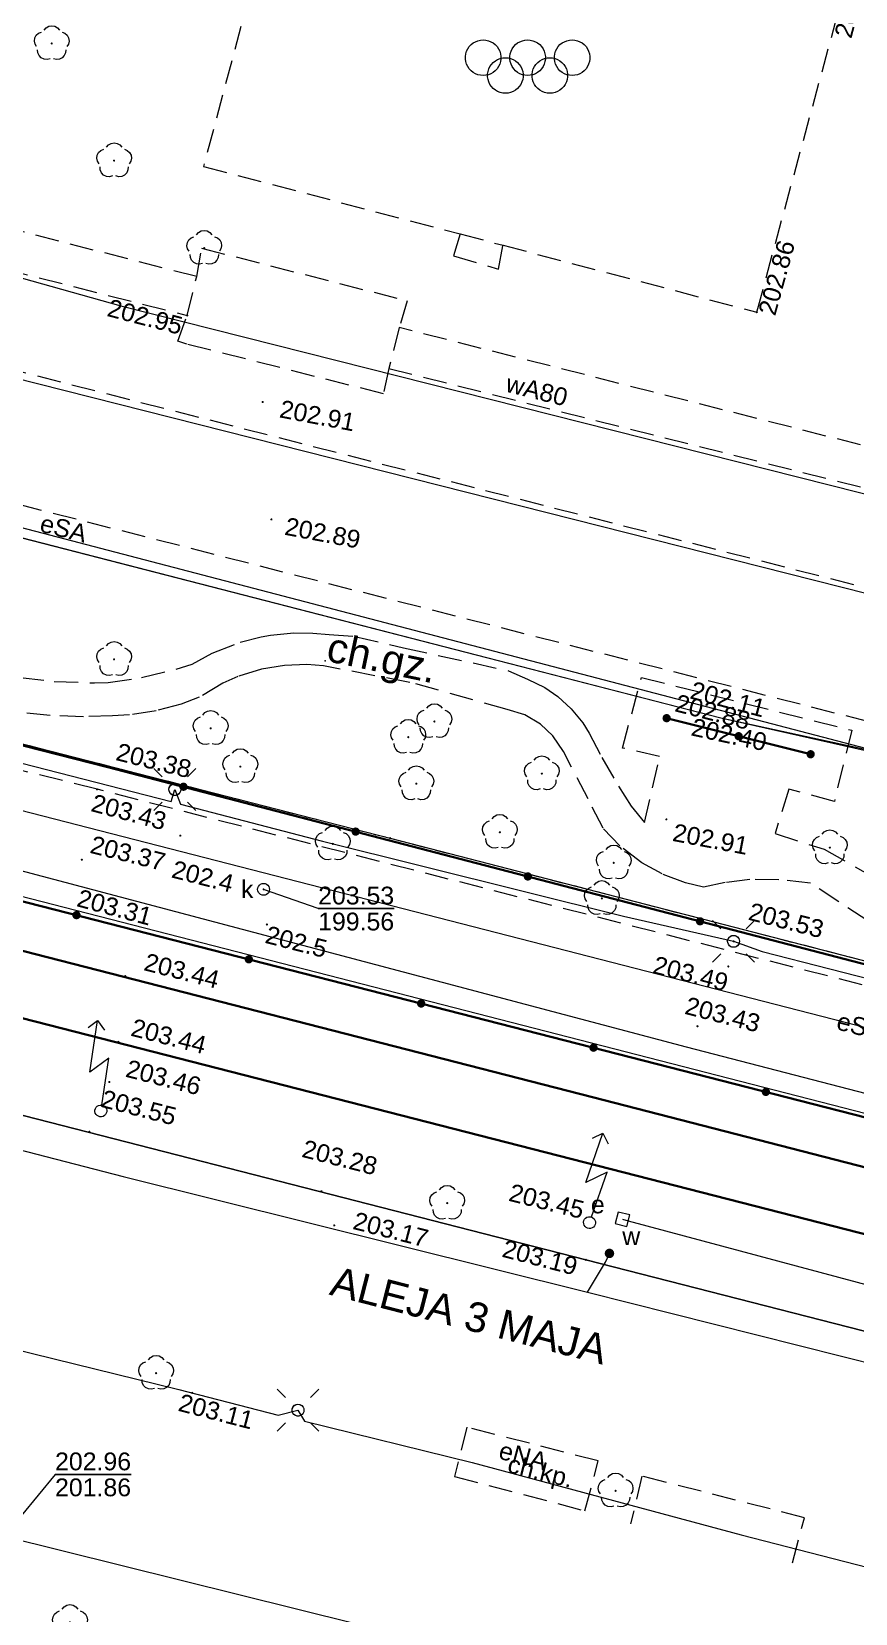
# Model space of a CAD drawing. Extents: x 0 to 7423283, y 0 to 5548300.
# Drawn here: x 7422403.4 to 7422438.2, y 5547690.4 to 5547757.1 of the extents above; entities that cross this region are included whole.
import ezdxf
from ezdxf.enums import TextEntityAlignment as Align

# ---------------------------------------------------------------- set-up
doc = ezdxf.new("R2010")
doc.units = 0
doc.header["$PDSIZE"] = 0.75
for name, pattern in [('PRZER1-1', [2, 1, -1]), ('PRZER2-1', [3, 2, -1]), ('PRZER3-1', [4, 3, -1])]:
    doc.linetypes.add(name, pattern=pattern)
doc.layers.get('0').update_dxf_attribs({"linetype": 'CONTINUOUS', "lineweight": 13})
for name, color, linetype, lineweight, true_color in [('BUBS05', 7, 'PRZER2-1', 18, 0x0a0909), ('EGBD03', 7, 'CONTINUOUS', 18, 0x008000), ('EGBP04', 7, 'CONTINUOUS', 18, 0x008000), ('EGBU01', 7, 'PRZER1-1', 18, 0x008000), ('OBOP02', 7, 'CONTINUOUS', 18, 0x008000), ('SUPE03', 1, 'CONTINUOUS', 18, 0xff0000), ('SUPE03_O', 1, 'CONTINUOUS', 18, 0xff0000), ('SUPE04', 1, 'CONTINUOUS', 18, 0xff0000), ('SUPE04_O', 1, 'CONTINUOUS', 18, 0xff0000), ('SUPK03', 7, 'CONTINUOUS', 18, 0x803300), ('SUPT01', 7, 'CONTINUOUS', 18, 0xff9100), ('SUPW03', 5, 'CONTINUOUS', 18, 0x0000ff), ('SUPW03_O', 5, 'CONTINUOUS', 18, 0x0000ff), ('SUUS15', 7, 'CONTINUOUS', 18, 0xff9100), ('SUUS15_O', 7, 'CONTINUOUS', 18, 0xff9100)]:
    doc.layers.add(name, color=color, linetype=linetype, lineweight=lineweight, true_color=true_color)
for name, color, linetype, lineweight in [('GELULI_O', 7, 'PRZER3-1', 18), ('GSLKOC', 7, 'CONTINUOUS', 18), ('GTGETI_O', 7, 'CONTINUOUS', 18), ('KTCR02', 7, 'PRZER2-1', 18), ('KTCR02_O', 7, 'PRZER2-1', 18), ('KTKR01', 7, 'CONTINUOUS', 25), ('KTOK05_01', 7, 'CONTINUOUS', 35), ('KTTR03', 7, 'CONTINUOUS', 35), ('RTPW02', 7, 'CONTINUOUS', 13), ('RTPW02_O', 7, 'CONTINUOUS', 13), ('SUSM', 7, 'CONTINUOUS', 18)]:
    doc.layers.add(name, color=color, linetype=linetype, lineweight=lineweight)
for name, color, linetype, true_color in [('SUPS01_03', 1, 'CONTINUOUS', 0xff0000), ('SUPS01_03_O', 1, 'CONTINUOUS', 0xff0000), ('SUPS01_05', 7, 'CONTINUOUS', 0x803300), ('SUPS01_05_O', 7, 'CONTINUOUS', 0x803300), ('SUPS01_07_O', 7, 'CONTINUOUS', 0xff9100), ('SUUS25', 7, 'CONTINUOUS', 0x0a0909), ('SUUS25_O', 7, 'CONTINUOUS', 0x0a0909)]:
    doc.layers.add(name, color=color, linetype=linetype, true_color=true_color)
doc.styles.add('GEO-INFO', font='Arial')

# ---------------------------------------------------------------- blocks, each defined once
blk = doc.blocks.new('EPPGN')
blk.add_hatch(color=0).paths.add_polyline_path([(-0.09, 0), (-0.085595, -0.027812), (-0.072812, -0.052901), (-0.052901, -0.072812), (-0.027812, -0.085595), (0, -0.09), (0.027812, -0.085595), (0.052901, -0.072812), (0.072812, -0.052901), (0.085595, -0.027812), (0.09, 0), (0.085595, 0.027812), (0.072812, 0.052901), (0.052901, 0.072812), (0.027812, 0.085595), (0, 0.09), (-0.027812, 0.085595), (-0.052901, 0.072812), (-0.072812, 0.052901), (-0.085595, 0.027812)])
blk = doc.blocks.new('KOLO')
blk.add_hatch(color=0).paths.add_polyline_path([(0, 0.5), (-0.12941, 0.482963), (-0.25, 0.433013), (-0.353553, 0.353553), (-0.433013, 0.25), (-0.482963, 0.12941), (-0.5, 0), (-0.482963, -0.12941), (-0.433013, -0.25), (-0.353553, -0.353553), (-0.25, -0.433013), (-0.12941, -0.482963), (0, -0.5), (0.12941, -0.482963), (0.25, -0.433013), (0.353553, -0.353553), (0.433013, -0.25), (0.482963, -0.12941), (0.5, 0), (0.482963, 0.12941), (0.433013, 0.25), (0.353553, 0.353553), (0.25, 0.433013), (0.12941, 0.482963)])
blk = doc.blocks.new('SPDLP')
blk.add_hatch(color=0).paths.add_polyline_path([(-0.09, 0), (-0.085595, -0.027812), (-0.072812, -0.052901), (-0.052901, -0.072812), (-0.027812, -0.085595), (0, -0.09), (0.027812, -0.085595), (0.052901, -0.072812), (0.072812, -0.052901), (0.085595, -0.027812), (0.09, 0), (0.085595, 0.027812), (0.072812, 0.052901), (0.052901, 0.072812), (0.027812, 0.085595), (0, 0.09), (-0.027812, 0.085595), (-0.052901, 0.072812), (-0.072812, 0.052901), (-0.085595, 0.027812)])
at = {"color": 0}
for points in [[(-0.268652, 1.271938), (-0.048001, 1.40916), (0.20623, 1.462858), (0.463525, 1.426585), (0.693003, 1.304695), (0.867117, 1.11182), (0.964971, 0.871109)], [(-1.292703, 0.137547), (-1.355024, 0.389802), (-1.327532, 0.648184), (-1.213525, 0.881678), (-1.026689, 1.062258), (-0.78945, 1.168249), (-0.530282, 1.186929)], [(1.126667, 0.648554), (1.325358, 0.481106), (1.454989, 0.255912), (1.5, 0), (1.454989, -0.255912), (1.325358, -0.481106), (1.126667, -0.648554)], [(-0.530282, -1.186929), (-0.78945, -1.168249), (-1.026689, -1.062258), (-1.213525, -0.881678), (-1.327532, -0.648184), (-1.355024, -0.389802), (-1.292703, -0.137547)], [(0.964971, -0.871109), (0.867117, -1.11182), (0.693003, -1.304695), (0.463525, -1.426585), (0.20623, -1.462858), (-0.048001, -1.40916), (-0.268652, -1.271938)]]:
    blk.add_lwpolyline(points, dxfattribs=at)
blk = doc.blocks.new('KWADRAT_NIEPRZEZR')
at = {"color": 0}
blk.add_lwpolyline([(-0.5, 0.5), (-0.5, -0.5), (0.5, -0.5), (0.5, 0.5)], close=True, dxfattribs=at)
blk = doc.blocks.new('POINT')
at = {"color": 0}
blk.add_point((0, 0), dxfattribs=at)
blk = doc.blocks.new('SUSM07_01')
at = {"color": 0}
for points in [[(0.5, 0), (4.5, 0), (3.1, 1.4), (7.5, 1.4)], [(6.793489, 2.104679), (7.5, 1.4), (6.793489, 0.695321)]]:
    blk.add_lwpolyline(points, dxfattribs=at)
blk.add_lwpolyline([(0.5, 0), (0.482963, -0.12941), (0.433013, -0.25), (0.353553, -0.353553), (0.25, -0.433013), (0.12941, -0.482963), (0, -0.5), (-0.12941, -0.482963), (-0.25, -0.433013), (-0.353553, -0.353553), (-0.433013, -0.25), (-0.482963, -0.12941), (-0.5, 0), (-0.482963, 0.12941), (-0.433013, 0.25), (-0.353553, 0.353553), (-0.25, 0.433013), (-0.12941, 0.482963), (0, 0.5), (0.12941, 0.482963), (0.25, 0.433013), (0.353553, 0.353553), (0.433013, 0.25), (0.482963, 0.12941)], close=True, dxfattribs=at)
blk = doc.blocks.new('OKRAG_PELNY')
at = {"color": 0}
blk.add_lwpolyline([(0.5, 0), (0.482963, -0.12941), (0.433013, -0.25), (0.353553, -0.353553), (0.25, -0.433013), (0.12941, -0.482963), (0, -0.5), (-0.12941, -0.482963), (-0.25, -0.433013), (-0.353553, -0.353553), (-0.433013, -0.25), (-0.482963, -0.12941), (-0.5, 0), (-0.482963, 0.12941), (-0.433013, 0.25), (-0.353553, 0.353553), (-0.25, 0.433013), (-0.12941, 0.482963), (0, 0.5), (0.12941, 0.482963), (0.25, 0.433013), (0.353553, 0.353553), (0.433013, 0.25), (0.482963, 0.12941)], close=True, dxfattribs=at)
blk = doc.blocks.new('SUSM01_01')
at = {"color": 0}
for points in [[(-0.353553, 0.353553), (-0.212132, 0.212132)], [(0.353553, 0.353553), (0.212132, 0.212132)], [(-0.353553, -0.353553), (-0.212132, -0.212132)], [(0.353553, -0.353553), (0.212132, -0.212132)]]:
    blk.add_lwpolyline(points, dxfattribs=at)
blk.add_lwpolyline([(0.1, 0), (0.093969, -0.034202), (0.076604, -0.064279), (0.05, -0.086603), (0.025882, -0.096593), (0, -0.1), (-0.025882, -0.096593), (-0.05, -0.086603), (-0.073305, -0.068017), (-0.090097, -0.043388), (-0.098883, -0.014904), (-0.098883, 0.014904), (-0.090097, 0.043388), (-0.073305, 0.068017), (-0.05, 0.086603), (-0.022252, 0.097493), (0.007473, 0.09972), (0.036534, 0.093087), (0.062349, 0.078183), (0.082624, 0.056332), (0.095557, 0.029476)], close=True, dxfattribs=at)
blk = doc.blocks.new('BUBS05')
at = {"color": 0}
for points in [[(2.25, 3.75), (2.233246, 3.526437), (2.183359, 3.307867), (2.101453, 3.099174), (1.989358, 2.90502), (1.849578, 2.729741), (1.685235, 2.577253), (1.5, 2.450962), (1.298012, 2.353689), (1.083781, 2.287608), (0.862095, 2.254194), (0.637905, 2.254194), (0.416219, 2.287608), (0.201988, 2.353689), (0, 2.450962), (-0.185235, 2.577253), (-0.349578, 2.729741), (-0.489358, 2.90502), (-0.601453, 3.099174), (-0.683359, 3.307867), (-0.733246, 3.526437), (-0.75, 3.75), (-0.733246, 3.973563), (-0.683359, 4.192133), (-0.601453, 4.400826), (-0.489358, 4.59498), (-0.349578, 4.770259), (-0.185235, 4.922747), (0, 5.049038), (0.201988, 5.146311), (0.416219, 5.212392), (0.637905, 5.245806), (0.862095, 5.245806), (1.083781, 5.212392), (1.298012, 5.146311), (1.5, 5.049038), (1.685235, 4.922747), (1.849578, 4.770259), (1.989358, 4.59498), (2.101453, 4.400826), (2.183359, 4.192133), (2.233246, 3.973563)], [(0.75, 1.875), (0.733246, 1.651437), (0.683359, 1.432867), (0.601453, 1.224174), (0.489358, 1.03002), (0.349578, 0.854741), (0.185235, 0.702253), (0, 0.575962), (-0.201988, 0.478689), (-0.416219, 0.412608), (-0.637905, 0.379194), (-0.862095, 0.379194), (-1.083781, 0.412608), (-1.298012, 0.478689), (-1.5, 0.575962), (-1.685235, 0.702253), (-1.849578, 0.854741), (-1.989358, 1.03002), (-2.101453, 1.224174), (-2.183359, 1.432867), (-2.233246, 1.651437), (-2.25, 1.875), (-2.233246, 2.098563), (-2.183359, 2.317133), (-2.101453, 2.525826), (-1.989358, 2.71998), (-1.849578, 2.895259), (-1.685235, 3.047747), (-1.5, 3.174038), (-1.298012, 3.271311), (-1.083781, 3.337392), (-0.862095, 3.370806), (-0.637905, 3.370806), (-0.416219, 3.337392), (-0.201988, 3.271311), (0, 3.174038), (0.185235, 3.047747), (0.349578, 2.895259), (0.489358, 2.71998), (0.601453, 2.525826), (0.683359, 2.317133), (0.733246, 2.098563)], [(2.25, 0), (2.233246, -0.223563), (2.183359, -0.442133), (2.101453, -0.650826), (1.989358, -0.84498), (1.849578, -1.020259), (1.685235, -1.172747), (1.5, -1.299038), (1.298012, -1.396311), (1.083781, -1.462392), (0.862095, -1.495806), (0.637905, -1.495806), (0.416219, -1.462392), (0.201988, -1.396311), (0, -1.299038), (-0.185235, -1.172747), (-0.349578, -1.020259), (-0.489358, -0.84498), (-0.601453, -0.650826), (-0.683359, -0.442133), (-0.733246, -0.223563), (-0.75, 0), (-0.733246, 0.223563), (-0.683359, 0.442133), (-0.601453, 0.650826), (-0.489358, 0.84498), (-0.349578, 1.020259), (-0.185235, 1.172747), (0, 1.299038), (0.201988, 1.396311), (0.416219, 1.462392), (0.637905, 1.495806), (0.862095, 1.495806), (1.083781, 1.462392), (1.298012, 1.396311), (1.5, 1.299038), (1.685235, 1.172747), (1.849578, 1.020259), (1.989358, 0.84498), (2.101453, 0.650826), (2.183359, 0.442133), (2.233246, 0.223563)], [(0.75, -1.875), (0.733246, -2.098563), (0.683359, -2.317133), (0.601453, -2.525826), (0.489358, -2.71998), (0.349578, -2.895259), (0.185235, -3.047747), (0, -3.174038), (-0.201988, -3.271311), (-0.416219, -3.337392), (-0.637905, -3.370806), (-0.862095, -3.370806), (-1.083781, -3.337392), (-1.298012, -3.271311), (-1.5, -3.174038), (-1.685235, -3.047747), (-1.849578, -2.895259), (-1.989358, -2.71998), (-2.101453, -2.525826), (-2.183359, -2.317133), (-2.233246, -2.098563), (-2.25, -1.875), (-2.233246, -1.651437), (-2.183359, -1.432867), (-2.101453, -1.224174), (-1.989358, -1.03002), (-1.849578, -0.854741), (-1.685235, -0.702253), (-1.5, -0.575962), (-1.298012, -0.478689), (-1.083781, -0.412608), (-0.862095, -0.379194), (-0.637905, -0.379194), (-0.416219, -0.412608), (-0.201988, -0.478689), (0, -0.575962), (0.185235, -0.702253), (0.349578, -0.854741), (0.489358, -1.03002), (0.601453, -1.224174), (0.683359, -1.432867), (0.733246, -1.651437)], [(2.25, -3.75), (2.233246, -3.973563), (2.183359, -4.192133), (2.101453, -4.400826), (1.989358, -4.59498), (1.849578, -4.770259), (1.685235, -4.922747), (1.5, -5.049038), (1.298012, -5.146311), (1.083781, -5.212392), (0.862095, -5.245806), (0.637905, -5.245806), (0.416219, -5.212392), (0.201988, -5.146311), (0, -5.049038), (-0.185235, -4.922747), (-0.349578, -4.770259), (-0.489358, -4.59498), (-0.601453, -4.400826), (-0.683359, -4.192133), (-0.733246, -3.973563), (-0.75, -3.75), (-0.733246, -3.526437), (-0.683359, -3.307867), (-0.601453, -3.099174), (-0.489358, -2.90502), (-0.349578, -2.729741), (-0.185235, -2.577253), (0, -2.450962), (0.201988, -2.353689), (0.416219, -2.287608), (0.637905, -2.254194), (0.862095, -2.254194), (1.083781, -2.287608), (1.298012, -2.353689), (1.5, -2.450962), (1.685235, -2.577253), (1.849578, -2.729741), (1.989358, -2.90502), (2.101453, -3.099174), (2.183359, -3.307867), (2.233246, -3.526437)]]:
    blk.add_lwpolyline(points, close=True, dxfattribs=at)

msp = doc.modelspace()

# ---------------------------------------------------------------- linework, layer by layer
at = {"layer": 'BUBS05', "color": 18, "linetype": 'PRZER2-1', "lineweight": 18, "ltscale": 0.5, "true_color": 0x0a0909, "elevation": 10.14}
msp.add_lwpolyline([(7422414.58, 5547766.01), (7422410.68, 5547751.41), (7422421.5, 5547748.57), (7422423.31, 5547748.09), (7422434, 5547745.27), (7422438, 5547760), (7422433.18, 5547761.14), (7422431.43, 5547761.55), (7422427.52, 5547762.58), (7422424.99, 5547763.26)], close=True, dxfattribs=at)
at = {"layer": 'EGBD03', "color": 96, "linetype": 'Continuous', "lineweight": 18, "true_color": 0x008000, "elevation": 10.3}
msp.add_lwpolyline([(7422301.4, 5547753.14), (7422329.11, 5547745.92), (7422359, 5547738.27), (7422388.8, 5547730.72), (7422418.54, 5547723.09), (7422448.33, 5547715.39), (7422478.1, 5547707.8)], dxfattribs=at)
at = {"layer": 'EGBU01', "color": 7, "linetype": 'Continuous', "lineweight": 18, "elevation": 10.17}
msp.add_lwpolyline([(7422301.4, 5547753.14), (7422329.11, 5547745.92), (7422359, 5547738.27), (7422388.8, 5547730.72), (7422418.54, 5547723.09), (7422448.33, 5547715.39), (7422478.1, 5547707.8)], dxfattribs=at)
at = {"layer": 'EGBU01', "color": 96, "linetype": 'PRZER1-1', "lineweight": 18, "ltscale": 0.5, "true_color": 0x008000, "elevation": 10.18}
msp.add_lwpolyline([(7422301.4, 5547753.14), (7422329.11, 5547745.92), (7422359, 5547738.27), (7422388.8, 5547730.72), (7422418.54, 5547723.09), (7422448.33, 5547715.39), (7422478.1, 5547707.8)], dxfattribs=at)
at = {"layer": 'GSLKOC', "color": 7, "linetype": 'PRZER2-1', "lineweight": 18, "ltscale": 0.5, "elevation": 10.18}
for points in [[(7422464.79, 5547726.96), (7422464.32, 5547724.93), (7422463.87, 5547723.18), (7422463.44, 5547721.68), (7422384.84, 5547741.77), (7422346.19, 5547751.64), (7422347.51, 5547756.92), (7422386.24, 5547747.04)], [(7422409.97, 5547743.92), (7422409.59, 5547744.05), (7422409.99, 5547745.13), (7422410.39, 5547746.77), (7422410.6, 5547747.97), (7422419.26, 5547745.75), (7422418.93, 5547744.62), (7422418.49, 5547742.9), (7422418.26, 5547741.83)]]:
    msp.add_lwpolyline(points, close=True, dxfattribs=at)
for points in [[(7422421.5, 5547748.57), (7422421.21, 5547747.65), (7422423.11, 5547747.08), (7422423.306, 5547748.086)], [(7422402.95, 5547729.87), (7422404.39, 5547729.7), (7422406.08, 5547729.64), (7422406.66, 5547729.65), (7422408.07, 5547729.86), (7422409.53, 5547730.22), (7422410.2, 5547730.43), (7422411.05, 5547730.89), (7422412.23, 5547731.36), (7422413.11, 5547731.58), (7422413.5, 5547731.65), (7422414.49, 5547731.75), (7422415.29, 5547731.74), (7422415.97, 5547731.68), (7422417.06, 5547731.6), (7422419.11, 5547731.12), (7422423.54, 5547730.15), (7422424.34, 5547729.8), (7422425.06, 5547729.45), (7422425.61, 5547729.07), (7422426.18, 5547728.55), (7422426.67, 5547727.95), (7422426.94, 5547727.52), (7422427.47, 5547726.49), (7422428.17, 5547725.28), (7422428.7, 5547724.44), (7422429.27, 5547723.75), (7422429.9, 5547726.53), (7422428.34, 5547726.89), (7422429.14, 5547729.87), (7422438, 5547727.64), (7422437.27, 5547724.64), (7422435.35, 5547725.16), (7422434.77, 5547723.28), (7422436.84, 5547722.62), (7422439.7, 5547721)], [(7422414.09, 5547730.37), (7422413.12, 5547730.21), (7422412.13, 5547729.91), (7422411.49, 5547729.62), (7422410.5, 5547729.03), (7422409.73, 5547728.74), (7422408.68, 5547728.46), (7422407.56, 5547728.29), (7422406.84, 5547728.25), (7422405.62, 5547728.21), (7422404.22, 5547728.26), (7422403.13, 5547728.37)], [(7422438.68, 5547719.6), (7422437.46, 5547720.4), (7422436.27, 5547721.19), (7422434.93, 5547721.34), (7422433.71, 5547721.35), (7422432.67, 5547721.22), (7422431.75, 5547721.03), (7422430.99, 5547721.21), (7422430.01, 5547721.58), (7422429.16, 5547722.05), (7422428.23, 5547722.76), (7422427.52, 5547723.51), (7422426.89, 5547724.75), (7422425.85, 5547726.74), (7422425.41, 5547727.4), (7422424.88, 5547727.9), (7422424.22, 5547728.29), (7422423.48, 5547728.52), (7422419.38, 5547729.66), (7422415.74, 5547730.35), (7422415.04, 5547730.41), (7422414.09, 5547730.37)]]:
    msp.add_lwpolyline(points, dxfattribs=at)
at = {"layer": 'KTCR02', "color": 7, "linetype": 'PRZER2-1', "lineweight": 18, "ltscale": 0.5, "elevation": 10.18}
for points in [[(7422457.33, 5547712.08), (7422406.19, 5547725.15), (7422369.24, 5547734.41), (7422333.85, 5547743.37), (7422307.72, 5547750.15), (7422302.81, 5547751.46), (7422285.03, 5547755.96), (7422266.57, 5547760.66), (7422259.79, 5547762.4), (7422249.65, 5547764.97), (7422231.15, 5547769.69), (7422221.31, 5547772.2), (7422217, 5547773.33), (7422217.26, 5547774.23), (7422216.94, 5547775.43)], [(7422429.16, 5547696.19), (7422428.68, 5547694.18)], [(7422435.51, 5547692.53), (7422436.01, 5547694.43), (7422429.16, 5547696.19)]]:
    msp.add_lwpolyline(points, dxfattribs=at)
for points in [[(7422410.39, 5547746.77), (7422392.73, 5547751.31), (7422393.43, 5547753.94), (7422367.23, 5547760.44), (7422366.26, 5547756.36), (7422392.12, 5547749.68), (7422409.99, 5547745.13)], [(7422418.93, 5547744.62), (7422418.49, 5547742.9), (7422446.84, 5547735.77), (7422462.88, 5547731.69), (7422463.28, 5547733.34), (7422447.09, 5547737.46)], [(7422421.78, 5547698.25), (7422421.26, 5547696.17), (7422426.75, 5547694.73), (7422427.32, 5547696.83)]]:
    msp.add_lwpolyline(points, close=True, dxfattribs=at)
at = {"layer": 'KTKR01', "color": 7, "linetype": 'Continuous', "lineweight": 25, "elevation": 10.18}
msp.add_lwpolyline([(7422513.09, 5547683.07), (7422481.13, 5547691.28), (7422443.7, 5547700.98), (7422426.8, 5547705.31), (7422395.01, 5547713.46), (7422346.62, 5547725.95), (7422297.94, 5547738.31), (7422251.34, 5547750.2), (7422243.22, 5547752.37)], dxfattribs=at)
at = {"layer": 'KTOK05_01', "color": 7, "linetype": 'Continuous', "lineweight": 35, "elevation": 10.18}
for points in [[(7422514.27, 5547692.01), (7422469.44, 5547703.4), (7422404.99, 5547719.93), (7422336.73, 5547737.41), (7422329.36, 5547739.3), (7422290.25, 5547749.25), (7422220.69, 5547767.02), (7422210.25, 5547769.63), (7422167.25, 5547780.67), (7422121.96, 5547792.16)], [(7422502, 5547701.96), (7422465.42, 5547710.99), (7422457.64, 5547712.8), (7422406.64, 5547726.09), (7422339.52, 5547743.2)], [(7422430.2, 5547728.15), (7422436.27, 5547726.63)]]:
    msp.add_lwpolyline(points, dxfattribs=at)
at = {"layer": 'KTTR03', "color": 7, "linetype": 'Continuous', "lineweight": 35, "elevation": 10.18}
for points in [[(7422612.99, 5547664.98), (7422579.76, 5547672.97), (7422560.34, 5547678), (7422530.39, 5547685.66), (7422509.53, 5547691.05), (7422495.78, 5547694.59), (7422468.42, 5547701.52), (7422427.08, 5547712.17), (7422382.73, 5547723.56), (7422347.87, 5547732.42), (7422303.11, 5547744.07)], [(7422303.23, 5547741.2), (7422317.67, 5547737.46), (7422338.72, 5547731.88), (7422358.58, 5547726.81), (7422393.65, 5547717.91), (7422442.72, 5547705.33), (7422464.09, 5547699.86), (7422510.08, 5547688.04), (7422561.91, 5547674.67), (7422612.32, 5547662.29)]]:
    msp.add_lwpolyline(points, dxfattribs=at)
at = {"layer": 'SUPE03', "color": 1, "linetype": 'Continuous', "lineweight": 18, "true_color": 0xff0000, "elevation": 10.18}
for points in [[(7422292.11, 5547766.19), (7422294.71, 5547768.12), (7422298.7, 5547767.37), (7422308.26, 5547765.75), (7422343.55, 5547757.18), (7422346.81, 5547750.74), (7422396.48, 5547737.89), (7422439.23, 5547726.71), (7422457.04, 5547722.66), (7422473.53, 5547719.53), (7422480.49, 5547717.94), (7422508.94, 5547709.79), (7422523.18, 5547706.77), (7422547.27, 5547695), (7422554.54, 5547690.94), (7422564.31, 5547690.16), (7422580.06, 5547689.52), (7422592.74, 5547686.6), (7422601.22, 5547684.33), (7422617.77, 5547681.51), (7422632.4, 5547678.46), (7422641.23, 5547678.27), (7422648.37, 5547677.67)], [(7422312.32, 5547764.71), (7422341.39, 5547757.91), (7422345.97, 5547750.68), (7422356.04, 5547747.93), (7422399.4, 5547736.69), (7422432.49, 5547728.17), (7422460.55, 5547722.06), (7422484.21, 5547717.19), (7422493.44, 5547714.53), (7422506.11, 5547710.76), (7422509.81, 5547709.74), (7422520.66, 5547707.53), (7422523.46, 5547706.92), (7422547.91, 5547695.7), (7422551.75, 5547693.67), (7422556.47, 5547690.75), (7422575.05, 5547689.69), (7422579.66, 5547689.37), (7422595, 5547686.1), (7422628.06, 5547679.18), (7422641.65, 5547676.92), (7422646.07, 5547677.26), (7422648.29, 5547678.73)]]:
    msp.add_lwpolyline(points, dxfattribs=at)
at = {"layer": 'SUPE04', "color": 1, "linetype": 'Continuous', "lineweight": 18, "true_color": 0xff0000, "elevation": 10.18}
for points in [[(7422158.09, 5547789.22), (7422157.25, 5547784.33), (7422157.5, 5547783.97), (7422167.04, 5547781.65), (7422204.75, 5547772.2), (7422235.97, 5547763.6), (7422244.33, 5547761.25), (7422284.48, 5547751.18), (7422303.02, 5547746.41), (7422347.7, 5547735.32), (7422389.6, 5547725.27), (7422431.03, 5547714.29), (7422474, 5547703.15), (7422498.98, 5547696.6), (7422504.77, 5547695.04), (7422521.48, 5547690.69), (7422579.57, 5547675.76), (7422612.83, 5547667.05), (7422626.65, 5547663.63)], [(7422302.19, 5547766.85), (7422322.46, 5547762.38), (7422341.42, 5547758.08), (7422345.98, 5547750.59), (7422391.28, 5547738.78), (7422432.49, 5547728.17), (7422447.99, 5547724.66)], [(7422313.12, 5547749.71), (7422334.59, 5547744.01), (7422344.97, 5547741.2), (7422351.95, 5547739.45), (7422360.05, 5547737.25), (7422360.31, 5547737.26), (7422360.5, 5547737.1), (7422366.68, 5547735.62), (7422373.75, 5547733.86), (7422383.52, 5547731.26), (7422409.32, 5547724.63), (7422409.47, 5547725.14), (7422409.71, 5547724.53), (7422415.69, 5547722.96), (7422428.38, 5547719.8), (7422433.02, 5547718.74), (7422434.22, 5547718.31), (7422445.63, 5547715.39), (7422458.47, 5547712.18), (7422465.85, 5547710.29), (7422474.79, 5547708.25)], [(7422428.34, 5547707.02), (7422428.58, 5547706.96), (7422474.06, 5547694.77), (7422512.32, 5547684.77)], [(7422401.69, 5547701.8), (7422409.64, 5547699.84), (7422413.83, 5547698.76), (7422414.66, 5547698.97), (7422414.93, 5547698.51), (7422422, 5547696.77), (7422433.34, 5547693.72), (7422440.61, 5547691.84), (7422440.94, 5547692), (7422441.22, 5547691.72), (7422451.83, 5547689), (7422461.96, 5547686.31), (7422462.38, 5547686.5), (7422462.8, 5547686.14), (7422492.88, 5547678.39)]]:
    msp.add_lwpolyline(points, dxfattribs=at)
at = {"layer": 'SUPK03', "color": 36, "linetype": 'Continuous', "lineweight": 18, "true_color": 0x803300, "elevation": 10.18}
for points in [[(7422118.809, 5547796.599), (7422125.376, 5547794.812), (7422148.101, 5547789.004), (7422163.075, 5547785.032), (7422197.16, 5547776.131), (7422208.458, 5547773.069), (7422210.718, 5547772.454), (7422233.848, 5547766.79), (7422245.164, 5547763.428), (7422261.281, 5547759.356), (7422282.422, 5547753.949), (7422303.404, 5547748.9), (7422322.299, 5547744.254), (7422325.526, 5547743.538), (7422327.495, 5547746.718), (7422328.219, 5547742.936), (7422362.747, 5547734.297), (7422381.718, 5547729.489), (7422394.541, 5547726.429), (7422458.321, 5547710.026), (7422479.494, 5547704.703), (7422500.137, 5547699.06)], [(7422117.891, 5547793.221), (7422124.484, 5547791.428), (7422147.219, 5547785.616), (7422162.185, 5547781.648), (7422196.26, 5547772.749), (7422207.542, 5547769.691), (7422209.842, 5547769.066), (7422232.932, 5547763.41), (7422244.236, 5547760.052), (7422260.419, 5547755.964), (7422281.578, 5547750.551), (7422302.576, 5547745.5), (7422321.501, 5547740.846), (7422325.213, 5547740.022), (7422361.893, 5547730.903), (7422380.882, 5547726.091), (7422393.699, 5547723.031), (7422457.459, 5547706.634), (7422478.606, 5547701.317), (7422500.763, 5547695.26), (7422501.858, 5547695.999)]]:
    msp.add_lwpolyline(points, dxfattribs=at)
at = {"layer": 'SUPS01_05_O', "color": 36, "linetype": 'Continuous', "lineweight": 9, "true_color": 0x803300, "elevation": 10.8, "flags": 128}
for points in [[(7422418.713, 5547720.122), (7422415.51, 5547720.123), (7422413.21, 5547720.93)], [(7422415.51, 5547720.123), (7422418.713, 5547720.122)]]:
    msp.add_lwpolyline(points, dxfattribs=at)
at = {"layer": 'SUPS01_07_O', "color": 30, "linetype": 'Continuous', "lineweight": 9, "true_color": 0xff9100, "elevation": 10.8, "flags": 128}
for points in [[(7422407.623, 5547696.262), (7422404.42, 5547696.263), (7422402.27, 5547693.64)], [(7422404.42, 5547696.263), (7422407.623, 5547696.262)]]:
    msp.add_lwpolyline(points, dxfattribs=at)
at = {"layer": 'SUPT01', "color": 30, "linetype": 'Continuous', "lineweight": 18, "true_color": 0xff9100, "elevation": 10.18}
msp.add_lwpolyline([(7422456.96, 5547679.76), (7422429.46, 5547686.88), (7422402.27, 5547693.64)], dxfattribs=at)
at = {"layer": 'SUPW03', "color": 5, "linetype": 'Continuous', "lineweight": 18, "true_color": 0x0000ff, "elevation": 10.18}
for points in [[(7422200.79, 5547836.95), (7422198.5, 5547828.03), (7422225.56, 5547811.78), (7422237.6, 5547802.78), (7422249.88, 5547793.3), (7422272.15, 5547780.79), (7422273.42, 5547780.34), (7422277.08, 5547779.35), (7422301.95, 5547772.76), (7422346.86, 5547761.18), (7422382.52, 5547752.47), (7422407.19, 5547745.54), (7422452.62, 5547734.05), (7422484.15, 5547726.28), (7422500.44, 5547722.79), (7422508.83, 5547721.46)], [(7422136.06, 5547778.87), (7422172.19, 5547769.31), (7422253.25, 5547748.56), (7422278.37, 5547742.08), (7422303.46, 5547735.68), (7422317.61, 5547731.72), (7422322.83, 5547730.64), (7422341.18, 5547725.95), (7422346.12, 5547724.6), (7422363.28, 5547720.25), (7422376.04, 5547716.9), (7422407.29, 5547708.82), (7422426.87, 5547703.95)], [(7422302.14, 5547767.98), (7422498.5, 5547718.26), (7422507.96, 5547718.03)], [(7422426.87, 5547703.95), (7422427.62, 5547705.21), (7422427.79, 5547705.58)], [(7422426.87, 5547703.95), (7422442.93, 5547699.9), (7422450.7, 5547698.12), (7422451.12, 5547698.17), (7422451.57, 5547697.92), (7422459.28, 5547695.91), (7422470.89, 5547692.97), (7422484.35, 5547689.77), (7422508.22, 5547683.72), (7422522.65, 5547679.96)]]:
    msp.add_lwpolyline(points, dxfattribs=at)

# ---------------------------------------------------------------- block references
at = {"layer": 'BUBS05', "color": 18, "lineweight": 18, "true_color": 0x0a0909, "xscale": 0.5, "yscale": 0.5, "rotation": 90}
msp.add_blockref('BUBS05', (7422424.34, 5547755.625, 10.14), dxfattribs=at)
at = {"layer": 'EGBP04', "color": 96, "lineweight": 18, "true_color": 0x008000, "xscale": 0.5, "yscale": 0.5, "rotation": 90}
msp.add_blockref('EPPGN', (7422418.54, 5547723.09, 10.32), dxfattribs=at)
at = {"layer": 'GSLKOC', "color": 7, "lineweight": 18, "xscale": 0.5, "yscale": 0.5, "rotation": 90}
msp.add_blockref('POINT', (7422415.8, 5547730.57, 10.18), dxfattribs=at)
at = {"layer": 'KTOK05_01', "color": 7, "lineweight": 35, "xscale": 0.35, "yscale": 0.35, "rotation": 90}
for p in [(7422430.2, 5547728.15, 10.18), (7422433.235, 5547727.39, 10.18), (7422436.27, 5547726.63, 10.18), (7422409.835, 5547725.258, 10.18), (7422417.092, 5547723.366, 10.18), (7422424.35, 5547721.475, 10.18), (7422405.324, 5547719.844, 10.18), (7422431.607, 5547719.584, 10.18), (7422412.588, 5547717.981, 10.18), (7422419.853, 5547716.118, 10.18), (7422427.118, 5547714.255, 10.18), (7422434.383, 5547712.391, 10.18)]:
    msp.add_blockref('KOLO', p, dxfattribs=at)
at = {"layer": 'OBOP02', "color": 96, "lineweight": 18, "true_color": 0x008000, "xscale": 0.5, "yscale": 0.5, "rotation": 90}
for p in [(7422404.28, 5547756.6, 10.12), (7422406.91, 5547751.66, 10.12), (7422410.71, 5547747.97, 10.12), (7422406.91, 5547730.63, 10.12), (7422410.98, 5547727.72, 10.12), (7422420.41, 5547728.01, 10.12), (7422419.31, 5547727.35, 10.12), (7422412.23, 5547726.11, 10.12), (7422424.94, 5547725.81, 10.12), (7422419.65, 5547725.39, 10.12), (7422416.13, 5547722.85, 10.12), (7422423.17, 5547723.34, 10.12), (7422437.08, 5547722.69, 10.12), (7422427.97, 5547722.05, 10.12), (7422427.47, 5547720.55, 10.12), (7422420.95, 5547707.7, 10.12), (7422408.68, 5547700.53, 10.12), (7422428.05, 5547695.57, 10.12), (7422405.05, 5547690.02, 10.12)]:
    msp.add_blockref('SPDLP', p, dxfattribs=at)
at = {"layer": 'RTPW02', "color": 7, "lineweight": 13, "xscale": 0.09, "yscale": 0.09, "rotation": 90}
for p in [(7422409.99, 5547745.13, 10.2), (7422434, 5547745.27, 10.2), (7422413.17, 5547741.48, 10.2), (7422413.54, 5547736.53, 10.2), (7422430.2, 5547728.15, 10.2), (7422406.64, 5547726.09, 10.2), (7422406.19, 5547725.15, 10.2), (7422430.19, 5547723.88, 10.2), (7422405.55, 5547722.18, 10.2), (7422404.99, 5547719.93, 10.2), (7422433.02, 5547718.74, 10.2), (7422432.8, 5547717.68, 10.2), (7422407.38, 5547717.27, 10.2), (7422431.5, 5547715.16, 10.2), (7422407.09, 5547714.5, 10.2), (7422406.71, 5547712.81, 10.2), (7422405.87, 5547710.71, 10.2), (7422415.65, 5547708.2, 10.2), (7422427.15, 5547707.68, 10.2), (7422416.19, 5547706.76, 10.2), (7422426.8, 5547705.31, 10.2)]:
    msp.add_blockref('KOLO', p, dxfattribs=at)
at = {"layer": 'SUPS01_03', "color": 1, "lineweight": 5, "true_color": 0xff0000, "xscale": 0.09, "yscale": 0.09, "rotation": 90}
for p in [(7422432.25, 5547728.53, 10.24), (7422433, 5547728.06, 10.24), (7422409.7, 5547723.2, 10.24), (7422413.35, 5547719.45, 10.24), (7422410.2, 5547699.7, 10.24)]:
    msp.add_blockref('KOLO', p, dxfattribs=at)
at = {"layer": 'SUPS01_05', "color": 36, "lineweight": 5, "true_color": 0x803300, "xscale": 0.09, "yscale": 0.09, "rotation": 90}
msp.add_blockref('KOLO', (7422413.21, 5547720.93, 10.24), dxfattribs=at)
at = {"layer": 'SUSM', "color": 7, "lineweight": 18}
for name, p, xscale, yscale, rotation in [('SUSM01_01', (7422409.47, 5547725.14, 10.24), 2.5, 2.5, 90), ('OKRAG_PELNY', (7422409.47, 5547725.14, 10.24), 0.5, 0.5, 90), ('SUSM01_01', (7422433.02, 5547718.74, 10.24), 2.5, 2.5, 90), ('OKRAG_PELNY', (7422433.02, 5547718.74, 10.24), 0.5, 0.5, 90), ('SUSM07_01', (7422406.35, 5547711.59, 10.24), 0.5, 0.5, 81.48947586491104), ('SUSM07_01', (7422426.95, 5547706.88, 10.24), 0.5, 0.5, 70.87693198444668), ('SUSM01_01', (7422414.66, 5547698.97, 10.24), 2.5, 2.5, 90), ('OKRAG_PELNY', (7422414.66, 5547698.97, 10.24), 0.5, 0.5, 90)]:
    msp.add_blockref(name, p, dxfattribs=dict(at, xscale=xscale, yscale=yscale, rotation=rotation))
at = {"layer": 'SUUS15', "color": 36, "lineweight": 18, "true_color": 0x803300, "xscale": 0.5, "yscale": 0.5, "rotation": 90}
msp.add_blockref('OKRAG_PELNY', (7422413.21, 5547720.93, 10.24), dxfattribs=at)
at = {"layer": 'SUUS15', "color": 1, "lineweight": 18, "true_color": 0xff0000, "xscale": 0.5, "yscale": 0.5, "rotation": 256.1026191047314}
msp.add_blockref('KWADRAT_NIEPRZEZR', (7422428.34, 5547707.02, 10.24), dxfattribs=at)
at = {"layer": 'SUUS25', "color": 18, "lineweight": 5, "true_color": 0x0a0909, "xscale": 0.4, "yscale": 0.4, "rotation": 359.9997925898467}
msp.add_blockref('KOLO', (7422427.79, 5547705.58, 10.24), dxfattribs=at)

# ---------------------------------------------------------------- texts
at = {"layer": 'GELULI_O', "color": 18, "linetype": 'Continuous', "lineweight": 0, "true_color": 0x0a0909, "style": 'GEO-INFO'}
msp.add_text('ALEJA 3 MAJA', height=1.25, rotation=345.61953, dxfattribs=at).set_placement((7422415.94, 5547703.85, 10.8))
at = {"layer": 'GTGETI_O', "color": 7, "linetype": 'Continuous', "lineweight": 0, "style": 'GEO-INFO'}
msp.add_text('ch.gz.', height=1.25, rotation=348.15397, dxfattribs=at).set_placement((7422415.8, 5547730.57, 10.8))
at = {"layer": 'KTCR02_O', "color": 7, "linetype": 'Continuous', "lineweight": 0, "style": 'GEO-INFO'}
msp.add_text('ch.kp.', height=0.75, rotation=346.08601, dxfattribs=at).set_placement((7422424.868, 5547696.301, 10.8), align=Align.MIDDLE)
at = {"layer": 'RTPW02_O', "color": 7, "linetype": 'Continuous', "lineweight": 0, "style": 'GEO-INFO'}
msp.add_text('202.79', height=0.75, rotation=74.80743, dxfattribs=at).set_placement((7422438.82, 5547759.865, 10.8), align=Align.RIGHT)
for s, rotation, p in [('202.86', 74.64091, (7422434.772, 5547745.078, 10.8)), ('202.95', 345.51631, (7422406.572, 5547745.115, 10.8)), ('202.91', 349.23499, (7422413.84, 5547740.84, 10.8)), ('202.89', 349.32007, (7422414.06, 5547735.89, 10.8)), ('202.88', 345.65308, (7422430.5, 5547728.45, 10.8)), ('203.38', 345.96355, (7422406.94, 5547726.39, 10.8)), ('203.43', 345.14117, (7422405.89, 5547724.24, 10.8)), ('202.91', 349.26089, (7422430.41, 5547722.98, 10.8)), ('203.37', 346.02568, (7422405.85, 5547722.48, 10.8)), ('203.31', 344.96378, (7422405.29, 5547720.23, 10.8)), ('203.53', 345.66286, (7422433.6, 5547719.66, 10.8)), ('203.44', 345.67707, (7422408.12, 5547717.53, 10.8)), ('203.49', 345.69152, (7422429.57, 5547717.41, 10.8)), ('203.43', 345.65985, (7422430.92, 5547715.69, 10.8)), ('203.44', 345.67707, (7422407.57, 5547714.77, 10.8)), ('203.46', 345.59797, (7422407.35, 5547713.04, 10.8)), ('203.55', 345.60155, (7422406.31, 5547711.77, 10.8)), ('203.28', 345.73305, (7422414.78, 5547709.66, 10.8)), ('203.45', 345.94233, (7422423.5, 5547707.808, 10.8)), ('203.17', 345.67707, (7422416.93, 5547706.62, 10.8)), ('203.19', 345.53157, (7422423.217, 5547705.448, 10.8))]:
    msp.add_text(s, height=0.75, rotation=rotation, dxfattribs=at).set_placement(p)
at = {"layer": 'SUPE03_O', "color": 1, "linetype": 'Continuous', "lineweight": 0, "true_color": 0xff0000, "style": 'GEO-INFO'}
for rotation, p in [(345.80124, (7422403.73, 5547736.03, 10.8)), (345.47732, (7422437.31, 5547715.04, 10.8))]:
    msp.add_text('eSA', height=0.75, rotation=rotation, dxfattribs=at).set_placement(p)
at = {"layer": 'SUPE04_O', "color": 1, "linetype": 'Continuous', "lineweight": 0, "true_color": 0xff0000, "style": 'GEO-INFO'}
msp.add_text('eNA', height=0.75, rotation=345.06836, dxfattribs=at).set_placement((7422423.07, 5547696.94, 10.8))
at = {"layer": 'SUPS01_03_O', "color": 1, "linetype": 'Continuous', "lineweight": 0, "true_color": 0xff0000, "style": 'GEO-INFO'}
for s, rotation, p in [('202.11', 345.25622, (7422431.142, 5547728.993, 10.8)), ('202.40', 347.83232, (7422431.19, 5547727.43, 10.8)), ('202.4', 345.61838, (7422409.286, 5547721.442, 10.8)), ('203.11', 345.61838, (7422409.566, 5547698.952, 10.8))]:
    msp.add_text(s, height=0.75, rotation=rotation, dxfattribs=at).set_placement(p)
msp.add_text('202.5', height=0.75, rotation=345.65538, dxfattribs=at).set_placement((7422413.322, 5547719.048, 10.8), align=Align.MIDDLE_LEFT)
at = {"layer": 'SUPS01_05_O', "color": 36, "linetype": 'Continuous', "lineweight": 0, "true_color": 0x803300, "style": 'GEO-INFO'}
for s, p in [('203.53', (7422415.51, 5547720.295)), ('199.56', (7422415.51, 5547719.2))]:
    msp.add_text(s, height=0.75, rotation=359.99979, dxfattribs=at).set_placement(p)
at = {"layer": 'SUPS01_07_O', "color": 30, "linetype": 'Continuous', "lineweight": 0, "true_color": 0xff9100, "style": 'GEO-INFO'}
for s, p in [('202.96', (7422404.42, 5547696.435)), ('201.86', (7422404.42, 5547695.34))]:
    msp.add_text(s, height=0.75, rotation=359.99979, dxfattribs=at).set_placement(p)
at = {"layer": 'SUPW03_O', "color": 5, "linetype": 'Continuous', "lineweight": 0, "true_color": 0x0000ff, "style": 'GEO-INFO'}
msp.add_text('wA80', height=0.75, rotation=345.90897, dxfattribs=at).set_placement((7422423.37, 5547741.93, 10.8))
at = {"layer": 'SUUS15_O', "color": 36, "linetype": 'Continuous', "lineweight": 0, "true_color": 0x803300, "style": 'GEO-INFO'}
msp.add_text('k', height=0.75, rotation=359.99979, dxfattribs=at).set_placement((7422412.26, 5547720.56, 10.8))
at = {"layer": 'SUUS15_O', "color": 1, "linetype": 'Continuous', "lineweight": 0, "true_color": 0xff0000, "style": 'GEO-INFO'}
msp.add_text('e', height=0.75, dxfattribs=at).set_placement((7422427.59, 5547707.27, 10.8), align=Align.RIGHT)
at = {"layer": 'SUUS25_O', "color": 18, "linetype": 'Continuous', "lineweight": 0, "true_color": 0x0a0909, "style": 'GEO-INFO'}
msp.add_text('w', height=0.75, rotation=359.99979, dxfattribs=at).set_placement((7422428.33, 5547705.93, 10.8))

doc.saveas('drawing.dxf')
